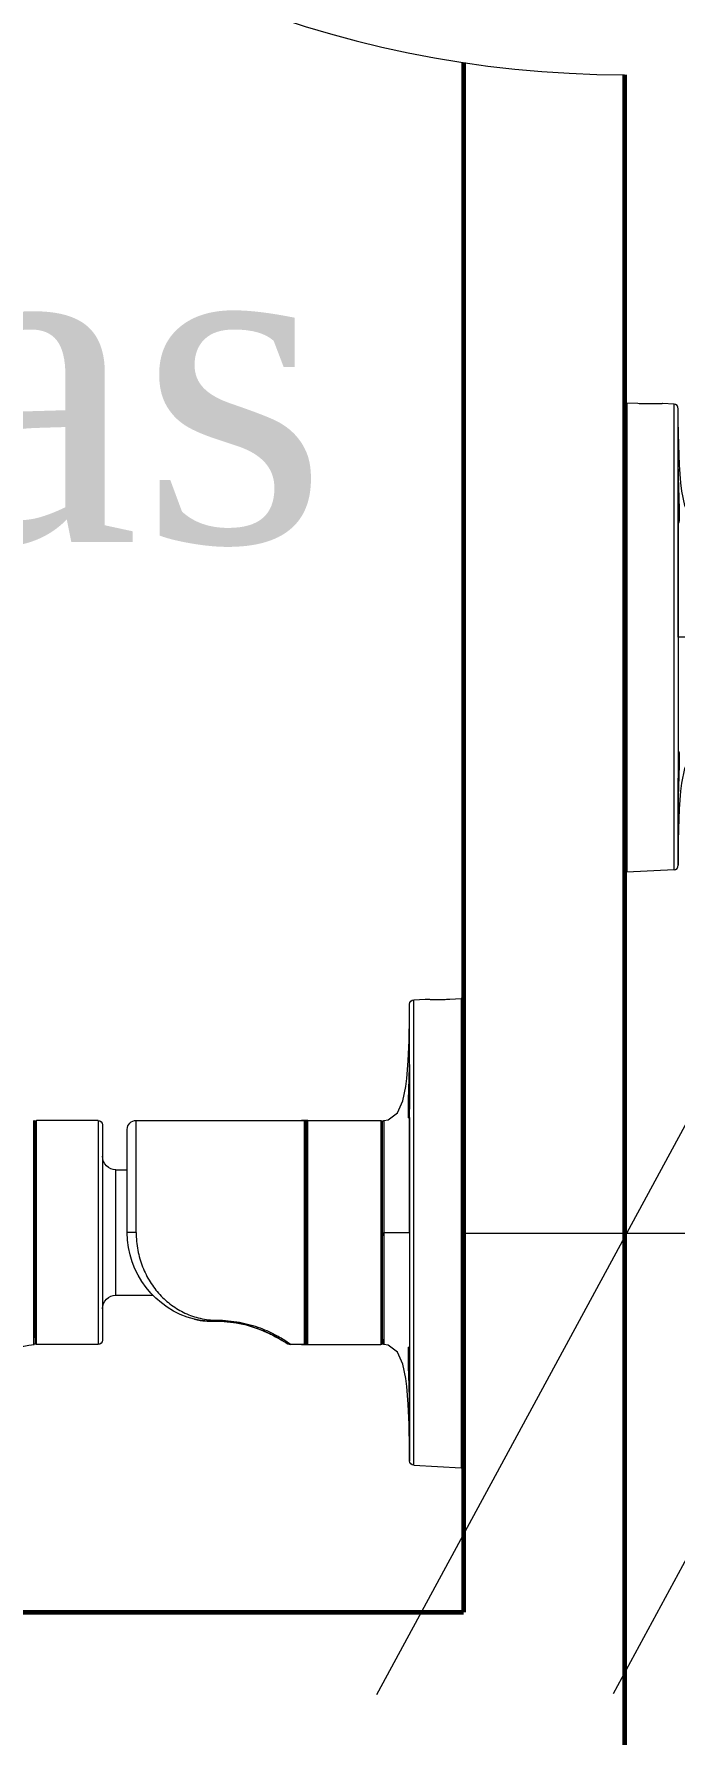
# Model space of a CAD drawing. Header units: metres. Extents: x 29 to 562, y -33 to 369.
# Drawn here: x 300.096 to 300.692, y 179.087 to 180.671 of the extents above; entities that cross this region are included whole.
import ezdxf

# ---------------------------------------------------------------- set-up
doc = ezdxf.new("R2010")
doc.units = ezdxf.units.M
doc.header["$LTSCALE"] = 2
for name, color, linetype, lineweight in [('001_Dark_1 10', 7, 'Continuous', 0), ('A-DOOR', 251, 'Continuous', 18), ('Alambrado', 7, 'Continuous', 9), ('S-WALL', 7, 'Continuous', 60), ('Tuberia', 1, 'Continuous', 9)]:
    doc.layers.add(name, color=color, linetype=linetype, lineweight=lineweight)
doc.styles.get("Standard").update_dxf_attribs({"font": 'arial.ttf'})

# ---------------------------------------------------------------- blocks, each defined once
blk = doc.blocks.new('Camaras')
at = {"layer": '001_Dark_1 10'}
for p, q in [((-0.0001464716394821153, 0.01442707760261897), (-0.0001464716394821153, -0.014427593966019)), ((0.0006886510948902469, 0.01453059361122655), (0, 0.01456678529447686)), ((0, 0.01456663516822232), (0, -0.01456663516822232)), ((0.002930742624585037, 0.01449371970826974), (0.002219709860526109, 0.01453098335642267)), ((0.002930855220711237, -0.01441303555466789), (0.002930855220711237, 0.01449371380735442)), ((0.003194748927853652, 4.033921410950825e-05), (0.003194543658764815, 0.01421699635480422)), ((0.003199347182885504, 0.01344530090656804), (0.003194654807828101, 0.01421632322123401)), ((0.003195448577969273, 0.009490058372108479), (0.003195065479133063, 0.009873996125264739)), ((0.003195074377799756, 0.01010351766737472), (0.003195071113736958, 0.01009779283836565)), ((0.00319527147428289, 0.01026277086802452), (0.003195640209980866, 0.01037010565946161)), ((0.003195365321630561, 0.009545944084123903), (0.003195383185754963, 0.009533412263380114)), ((0.003196083335183175, 0.01042863898666724), (0.003196067687383675, 0.01042725292577984)), ((0.003196098325361163, 0.01042993394415248), (0.003196083335183175, 0.01042863898666724)), ((0.003196191489109879, 0.009153388493558623), (0.003195448577969273, 0.009490058372108479)), ((0.003197491949833875, 0.008809798921816991), (0.003196191489109879, 0.009153388493558623)), ((0.003198102178203044, 0.008811806448846937), (0.003209811027602427, 0.008812196004925)), ((0.003199294493015259, 0.008507599238186003), (0.003199800992263135, 0.00844174585566293)), ((0.003208237745354836, 0.007796039383691777), (0.00320863214142264, 0.007776969000730105)), ((0.003194648668056743, 0.007190265576156207), (0.0031945436601859, -0.01413631779368529)), ((0.004789860079085884, 0.007002442581182322), (0.004789860073401542, -0.006921764484474124)), ((0.004896601442510473, 0.00638269289183313), (0.004868282078120956, 0.006923058554690442)), ((0.004868282078120956, 4.033912634326953e-05), (0.004868282078120956, 0.00692304655919429)), ((0.004896601831546832, -0.006819205658899818), (0.004896601809491585, 0.006899883906868354)), ((0.004980119084621037, 0.006999515671424206), (0.004980119084621037, -0.006918837418737667)), ((0.009513114629442043, 0.006999515671424206), (0.004980119084621037, 0.006999515671424206)), ((0.00951310026931651, -0.006918837418737667), (0.009513116366576924, 0.006999515671424206)), ((0.009513114971468895, 0.006999176595769541), (0.009917616138238827, 0.00699917659508742)), ((0.009596238242750132, 0.006924898248740874), (0.009596635170112222, 0.006915802952306649)), ((0.009652303518805638, 0.006915802944689631), (0.009596628169902033, 0.006915802944689631)), ((0.009596628654776396, -0.00683530369585128), (0.009596628654776396, 0.006916060396264356)), ((0.009652303513632887, 0.00691037304457609), (0.009652303513632887, -0.006829680950744432)), ((0.009735744663998958, 0.006993775693473481), (0.009735822456434562, -0.006913114949128385)), ((0.009930680662023406, 0.006999183623548788), (0.009845729382391255, 0.006998917639890578)), ((0.02017485183137069, 0.006999176434277388), (0.009930680659124391, 0.006999175562071969)), ((0.02017484467592112, 4.03391214547355e-05), (0.02017484467592112, 0.006998966018869623)), ((0.02073160041970823, 4.033926202851035e-05), (0.02073160041970823, 0.006442311691529312)), ((0.02226265903738067, 0.00672124729894108), (0.02226265903738067, -0.006640569046254541)), ((0.0225410333314926, 0.006999696479425666), (0.0225410333314926, -0.006919018226739126)), ((0.0225410333314926, 0.006999696479425666), (0.02635476116097379, 0.006999696479425666)), ((0.02635476116097379, -0.006919018226739126), (0.02635476116097379, 0.006999696479425666)), ((0.02643827344923011, 0.006916930843914315), (0.02643827344923011, -0.006836266254850898)), ((0.02643827344923011, -0.00650575736969472), (0.02643827344923011, 0.006916172018208044)), ((0.02651865646583929, -0.006920144785652838), (0.02651862534918337, 0.007000817839838192)), ((0.00963739559381338, 0.006123805974965535), (0.00963739559381338, -0.005498628643266557)), ((0.009652303513632887, 0.006108898045255273), (0.009637395593756537, 0.006123805974965535)), ((0.02142753842480261, 0.00393746156160546), (0.02073160041970823, 0.00393746156160546)), ((0.02142753614884896, -0.003856783308918921), (0.02142753566846523, 0.00393746156160546)), ((0.004789863058533683, 4.033912861700628e-05), (0.003194654807828101, 4.033913094758645e-05)), ((0.004868277018658773, 4.033912634326953e-05), (0.004868279526931474, -0.0001775687658494007)), ((0.02017485816247699, 4.035309765981765e-05), (0.02073160882332559, 4.031336962384557e-05)), ((0.004868282035147331, -0.006842369126076164), (0.004868279526931474, -0.0001775687658494007)), ((0.02142753900170646, -0.003856783308918921), (0.01913685408584342, -0.003856900991394241)), ((0.004896602887185963, -0.006301987073385362), (0.004868282035147331, -0.00684238112197022)), ((0.009596628654776396, -0.005772992809824018), (0.009600764177662313, -0.005725187210686045)), ((0.009652303513632887, -0.005772992780038066), (0.009596628654776396, -0.005772992780038066)), ((0.00959978028953401, -0.006158193981633531), (0.009596628654776396, -0.006116423617555711)), ((0.009596628654776396, -0.006116423614599853), (0.009652303513632887, -0.006116423614599853)), ((0.009637395636275414, -0.005498628588810561), (0.009651302843110443, -0.005491565568576107)), ((0.01156667033671965, -0.006402484123640306), (0.01241223722587392, -0.006022208291739162)), ((0.01353993808686482, -0.005667329551698685), (0.013749505738474, -0.005605668481251769)), ((0.013749505738474, -0.005605668481251769), (0.01488729869942063, -0.005482807707352322)), ((0.0148872887654079, -0.005482836819766135), (0.0148870447891909, -0.005466487231018391)), ((0.01516374836921841, -0.005406279772472544), (0.01516376068661884, -0.005481225218119334)), ((0.00951310026931651, -0.006918837418737667), (0.004980119084621037, -0.006918837418737667)), ((0.009916424629295761, -0.006918498237467929), (0.009513087632967654, -0.006918498237467929)), ((0.009596424307915186, -0.006842099684291725), (0.00959660675135865, -0.006835197224376088)), ((0.00959662148886764, -0.006835074069641678), (0.009652305539589179, -0.006835069672689542)), ((0.01076501481816194, -0.006874634314470995), (0.01078698018477553, -0.006862966364195699)), ((0.01085666704136656, -0.006815402912280888), (0.01076501681524178, -0.006874639053961573)), ((0.01076994626299665, -0.00687139136672954), (0.01076501681524178, -0.006874639053961573)), ((0.01088363311635021, -0.006798585719906214), (0.01078588532504909, -0.006861258770328504)), ((0.01088472552407893, -0.006800361505582941), (0.01097411239169332, -0.00674311291558638)), ((0.01097411239169332, -0.00674311291558638), (0.01156667033671965, -0.006402484123640306)), ((0.0225410333314926, -0.006919018226739126), (0.02635476116097379, -0.006919018226739126)), ((0.003195278510190747, -0.0095305000517385), (0.003195989625737639, -0.009146826163004107)), ((0.003200475806920622, -0.008731206984435858), (0.003209811029023513, -0.00873151791185478)), ((0.003194547116379454, -0.01410200307745413), (0.003194601365123617, -0.01037957128815492)), ((0.003195041949311417, -0.009901314536165273), (0.003195278510190747, -0.0095305000517385)), ((0.003195242590663838, -0.01016790176166182), (0.003195041949311417, -0.009901314536165273)), ((0.003195451832880281, -0.01024649065297467), (0.003195242590663838, -0.01016790176166182)), ((0.003195896122804243, -0.01032744023515875), (0.003195451832880281, -0.01024649065297467)), ((0.003196276586038493, -0.01036040879230882), (0.003195896122804243, -0.01032744023515875)), ((0.003196148788504161, -0.01035392018505377), (0.003196174152208187, -0.01035584450116289)), ((0.003196174152208187, -0.01035584450116289), (0.003196194668475982, -0.01035734166956104)), ((0.002930742624585037, -0.01441304145564004), (0, -0.01456663516822232))]:
    blk.add_line(p, q, dxfattribs=at)
for points in [[(0.004789863058533683, 0.007001437379727804), (0.004516378494940909, 0.007043560200742149), (0.003936860337375947, 0.00746604175449761), (0.003608856789014681, 0.008207745056012072), (0.003425766791508522, 0.009105847520942234), (0.003363939671146454, 0.00960377936442569), (0.003276929615537938, 0.01070421972255531), (0.003225285638279729, 0.01196889718372063), (0.003199347182885504, 0.01344530090656804)], [(0.003195065479133063, 0.009873996125264739), (0.003195171667584873, 0.01020554125429385), (0.00319527147428289, 0.01026277086802452)], [(0.003195640209980866, 0.01037010565946161), (0.003196056500200939, 0.01042458171801286), (0.003196300752165371, 0.01044256431609369), (0.00319655298443422, 0.0104546329499442), (0.003196688326909225, 0.01045893375030005)], [(0.003236492292842286, 0.007190266180799654), (0.003235916432402064, 0.007193295219991569), (0.003232683111491497, 0.007216847874786936), (0.003228600808881765, 0.00725990284675504), (0.003224300001591018, 0.007322178345219754), (0.003219979486061675, 0.007405734329125835), (0.003215742727036286, 0.007513468868040718), (0.003211677420836168, 0.007648730963154549), (0.003207874088275275, 0.007815395617541299), (0.003204431772019234, 0.008017766818312566), (0.00320145573488162, 0.00826036674462216), (0.003199016680582645, 0.008547515629771851), (0.003197491951141274, 0.008809798921930678)], [(0.009711796813746787, 0.006990948044659717), (0.009673974234829075, 0.00696675463686347), (0.009652503714619343, 0.006916255961670004), (0.009652305115366744, 0.00691045150082914)], [(0.00975352080229186, 0.006996973456665501), (0.009739490403262607, 0.006996010150288612), (0.009711796813746787, 0.006990948044659717)], [(0.009845729382391255, 0.006998917639890578), (0.009791444093877999, 0.006998229807123835), (0.00975352080229186, 0.006996973456665501)], [(0.01078729310637527, -0.006862769294883719), (0.01082970427870578, -0.006835145473047533), (0.01114914153566815, -0.006636225907897142), (0.01181569707392782, -0.006276763372767391), (0.01226973913531992, -0.006071563510403166), (0.01331753105233702, -0.00570865339054194), (0.01439171995406241, -0.005509066137420859), (0.0148872891277847, -0.005482813090935679)], [(0.0148872887654079, -0.005482836819766135), (0.01497142810040941, -0.005482016564286596), (0.01508367335759431, -0.005481361759308356), (0.01516376784809381, -0.005481229808339094)], [(0.01496888933530727, -0.005482041314138542), (0.01508449115164012, -0.005481361396817874), (0.01516430862136531, -0.005481234553002423)], [(0.0151637606982149, -0.005481225243244126), (0.01566527514148675, -0.005471161275835357), (0.01614836484048965, -0.005429440625761117), (0.01654846192565174, -0.005352295338724389)], [(0.003194654808737596, -0.01413564465931927), (0.003199347185500301, -0.01336462237944147), (0.003225285644134601, -0.01188821871554069), (0.003276929625087632, -0.01062354130479548), (0.003363939683993067, -0.0095231009908332), (0.003425766806060437, -0.009025169167642844), (0.003608856806920357, -0.008127066740854616), (0.003936860356077432, -0.007385363475606255), (0.004516378500738938, -0.006962881946463995), (0.0047898630544978, -0.006920759127211795)], [(0.003203440329912155, -0.00800899676292488), (0.003207404932709323, -0.007758762060660729), (0.003211022795255758, -0.00759342608361635), (0.003214899906197388, -0.007457888425477677), (0.003218954251337891, -0.007348536385592297), (0.003221023134415191, -0.007302730821180603), (0.003225192293200507, -0.007227086174708575), (0.003229310217420789, -0.007170646547791648), (0.003233178494326694, -0.007131928371762797), (0.003236296056229548, -0.007110588046003841)], [(0.009652305120994242, -0.006829768855112661), (0.00965251164188885, -0.006835691069994709), (0.00967416671466026, -0.006886288437300436), (0.009711932415825686, -0.006910312757980819)], [(0.009711932415825686, -0.006910312757980819), (0.009739897401061626, -0.006915367889206436), (0.009754149950595092, -0.006916328156904683)], [(0.009754149950595092, -0.006916328156904683), (0.009792494798659845, -0.006917572926425919), (0.009847170654040838, -0.00691824973333155), (0.009916514338044635, -0.00691849855937221), (0.0105486425284198, -0.006918498129294903)], [(0.003195989625737639, -0.009146826163004107), (0.003197030840169646, -0.008832393249605275), (0.00319749195125496, -0.008729120680158076)], [(0.003196744771287285, -0.01037957131919143), (0.003196675567266993, -0.01037790597828803), (0.003196483140470718, -0.01037116088494372), (0.003196276586038493, -0.01036040879230882)]]:
    blk.add_lwpolyline(points, dxfattribs=at)
for centre, radius, start, end in [((0.002916173462494953, 0.0142157235350453), 0.0002783731061884331, 0.2619773766003065, 86.99183545054348), ((0.2362623971698099, 0.009850635427682164), 0.2330672298671799, 180.0779841682782, 180.2558734902649), ((0.1150033280032403, 0.009325786801611002), 0.1118070272390861, 180.2644200625061, 180.4192859234184), ((0.0074836926381181, 0.007570603736922976), 0.0042667988616766, 183.3247344056375, 183.4891071311903), ((0.004784884687978774, 0.006919078583877081), 8.351233795451768e-05, 2.917839844944612, 86.58448290465634), ((0.004980114212514763, 0.006915912415621506), 8.351227832674389e-05, 90.0000241110675, 180.0000241110675), ((0.009513114630010477, 0.006916084275047751), 8.351172695077953e-05, 6.052793348228108, 90.00000000488534), ((0.009735719787045127, 0.006910339642075769), 8.341289828618057e-05, 135.7179071438045, 179.9775149176137), ((0.009735430721661942, 0.006910637936101693), 8.299768766023524e-05, 132.4026900421461, 135.7260040100733), ((0.009735821107199172, 0.006910225730706543), 8.356532196390298e-05, 90.0488548340922, 132.4097552612963), ((0.02017483735954784, 0.006442418546470208), 0.000556761353962009, 359.9978704932297, 89.99851119377291), ((0.0225410333314926, 0.006721322185313738), 0.0002783742941228959, 90, 180), ((0.02635476116097379, 0.00691618419116935), 8.351228823686875e-05, 0, 90), ((0.02652176009416962, 0.006917392244730536), 8.348856392683929e-05, 92.12718291853002, 180.6174440999113), ((0.009735815801889203, 0.006222226117955643), 0.0001391871470614479, 179.9974528937481, 224.9999810636176), ((0.02142759745123612, 0.004772575621331043), 0.0008351496760058467, 270, 359.997125675188), ((0.01516411453724231, 4.033912634326953e-05), 0.005567485882457916, 284.397524236221, 1.396553571749433e-06), ((0.02142759822606877, -0.004691897620119789), 0.0008351499438019175, 0.002891576873397854, 90), ((0.00988481608243319, -0.005660454812954185), 0.000288187457274113, 144.1235061724544, 179.9740238408218), ((0.009875554864606784, -0.006140574963836798), 0.0002789262106344694, 179.99559660796, 216.7824021205962), ((0.009875681654705204, -0.00577310073228432), 0.0002790461817710321, 158.0944464318275, 170.1136354560334), ((0.00987576146428637, -0.005773431871972434), 0.0002792439078030058, 143.2965403302959, 158.0375174373686), ((0.00991261120384479, -0.005692226101160713), 0.0003364871583280574, 140.7327054438301, 144.8759426472628), ((0.0159298472987075, -0.01468561899488918), 0.009363515682871325, 115.4863080772726, 117.3418363468227), ((0.01613818185404625, -0.015121813332172), 0.00984690854329942, 113.715199302457, 115.4884535165036), ((0.0160451234586958, -0.01490981673796909), 0.009615386585762956, 112.7555223323049, 113.7155740236068), ((0.01526167118879584, -0.01263513123709004), 0.007208170006934355, 105.3010668875782, 106.3103851172215), ((0.01489143833896378, -0.01083900767062573), 0.005372023442510806, 94.33985842427853, 95.87923934610407), ((0.01490710226789815, -0.01106497933650985), 0.005598532710291433, 90.20527072836907, 94.3247037655268), ((0.01517343855124409, -0.07971664414540669), 0.07425070924373359, 90.00747172642856, 90.22099727392474), ((0.0047848846428451, -0.006838400486998353), 8.351234034853661e-05, 273.4155441345032, 357.081703365248), ((0.004980114233546828, -0.006835234167539284), 8.351227863295561e-05, 179.9999759693776, 269.9999759697033), ((0.009513031216272338, -0.00683532710999657), 8.350966403023548e-05, 269.9514562177135, 355.3563695079081), ((0.009881222484523278, -0.006130421408414577), 0.000434296236292944, 229.0579999739079, 237.9313702004957), ((0.009735713773409316, -0.006829632483544401), 8.341012501011282e-05, 180.0335342957571, 224.0278589048357), ((0.009735419896912845, -0.006829936206798948), 8.298773836810128e-05, 224.0181026495416, 226.0808537678739), ((0.009735793726065367, -0.006829551844106163), 8.352390604884682e-05, 226.0790249063317, 270.0151451172159), ((0.01558393399949409, -0.01393351439159574), 0.008635249881768265, 123.6125885572414, 125.6694876160512), ((0.01694195257488218, -0.01631968719973997), 0.01128548270307728, 121.5738446666153, 122.6301198821961), ((0.01578790587950607, -0.01444858514562952), 0.009087112530818743, 120.5743425373216, 121.5517444310186), ((0.01596630025579771, -0.01474689789867512), 0.009434692367338184, 117.3675563040751, 120.5855994736341), ((0.0225410333314926, -0.006640643932627199), 0.0002783742941228959, 180, 270), ((0.02635476116097379, -0.006835505938482811), 8.351228823686875e-05, 270, 0), ((0.02652175544562851, -0.006836713788544557), 8.348853188595802e-05, 179.3955444258466, 267.8727705759136), ((0.02643831852014955, -0.009552137423128215), 0.002633094303970239, 32.24721995779828, 88.25301162527556), ((0.08591847616349924, -0.009053426663712116), 0.08272162046990619, 179.276582257631, 179.7753743231612), ((0.2068841084737301, -0.009683857734700041), 0.2036888546144751, 179.7314404242294, 179.9347047046482), ((-7.284492426151701e-06, -0.01442763877227549), 0.0001391871470614479, 180, 272.9999999975889), ((0.002916173462494953, -0.01413504528235876), 0.0002783731061884331, 273.0081645550009, 359.738086108301)]:
    blk.add_arc(centre, radius, start, end, dxfattribs=at)
for points, knots in [([(-0.0001464714463850214, 0.01442707859021652), (-0.0001464714463850214, 0.01446269541443712), (-0.0001170377995549643, 0.01453691651650502), (-4.2886544463272e-05, 0.01456704980600421), (-7.284470655122277e-06, 0.01456704980600421)], [0, 0, 0, 0, 0.5001035568, 1, 1, 1, 1]), ([(0.00221969608389827, 0.01453097363818756), (0.002220214115709496, 0.01453130391561785), (0.002215004154038525, 0.01453029276891016), (0.00221214453193852, 0.01453085574243573), (0.002201432431775174, 0.01452988675404754), (0.002189255996256634, 0.0145294342533191), (0.002172539047705868, 0.01452851691604451), (0.00214361528014706, 0.01452712394828382), (0.002098562495007172, 0.01452499058953549), (0.002034556216813144, 0.01452224389365142), (0.00195753828359102, 0.0145193120041256), (0.001868319037441779, 0.01451642852939017), (0.001727492309669287, 0.01451280122884668), (0.001528244055236883, 0.01450998307186069), (0.00126682779392695, 0.01451076136200413), (0.0009832775886025047, 0.01451704796133413), (0.0007880801221631373, 0.01452535378874131), (0.0006886512428536662, 0.014530593603439)], [0, 0, 0, 0, 0.0012032577, 0.0048134923, 0.0108299808, 0.0192368427, 0.0300055792, 0.0431073257, 0.0761933308, 0.1181853724, 0.168649165, 0.2271215459, 0.2930236715, 0.4445517379, 0.617382054, 0.8049933733, 1, 1, 1, 1]), ([(0.003195071113736958, 0.01009779283836565), (0.003195049075202405, 0.01005793483702178), (0.003195013549714076, 0.00987398520655347), (0.003195162679844543, 0.009690035560282695), (0.003195365321630561, 0.009545944084123903)], [0, 0, 0, 0, 0.2166789262, 1, 1, 1, 1]), ([(0.003196067687383675, 0.01042725292577984), (0.003195869577268695, 0.01040947896601097), (0.003195169327625536, 0.01030156811086158), (0.003195127335061443, 0.01019365507764292), (0.003195074377799756, 0.01010351766737472)], [0, 0, 0, 0, 0.1647173918, 1, 1, 1, 1]), ([(0.003199796134254029, 0.01043261590100997), (0.003199315986194051, 0.01044614171203762), (0.003197050207234042, 0.01050105907276588), (0.003196267218697812, 0.01044434627263513), (0.003196098325361163, 0.01042993394415248)], [0, 0, 0, 0, 0.4842743943, 1, 1, 1, 1]), ([(0.003247117210150918, 0.008813529746561244), (0.003236267485306143, 0.009158996827096644), (0.003221678701152086, 0.009627977677354238), (0.003207061219882235, 0.01016770268833511), (0.003202305096806413, 0.01036193821292386), (0.003199796134254029, 0.01043261590100997)], [0, 0, 0, 0, 0.6401565641, 0.8690150917, 1, 1, 1, 1]), ([(0.003209811027602427, 0.008812196004925), (0.003214521967322526, 0.008812353660090366), (0.003226949002907986, 0.008812903667291039), (0.00323942374490116, 0.008812778949248923), (0.003247116859881771, 0.008813529689660982)], [0, 0, 0, 0, 0.378806362, 1, 1, 1, 1]), ([(0.003257263675720878, 0.007179752830296593), (0.003261143896054364, 0.007206431039975314), (0.003266302330303006, 0.007275239779318099), (0.003271475519966316, 0.007400016149830435), (0.003273808267977074, 0.007566133341271097), (0.003273180894268535, 0.007855357706176846), (0.003263905018854985, 0.00827524963673909), (0.003253122669889308, 0.008626889091800649), (0.003247117210150918, 0.008813529746561244)], [0, 0, 0, 0, 0.0494776444, 0.1264665883, 0.2292482331, 0.3543226903, 0.6572814653, 1, 1, 1, 1]), ([(0.003199800992263135, 0.00844174585566293), (0.003200263629707933, 0.008384208098192403), (0.00320220707902763, 0.00816896285445523), (0.003205028204831706, 0.007953721596692276), (0.003208237745354836, 0.007796039383691777)], [0, 0, 0, 0, 0.267309718, 1, 1, 1, 1]), ([(0.00320863214142264, 0.007776969000730105), (0.003209581047826759, 0.00773180967834719), (0.003213196763795167, 0.007580494716847852), (0.00321791394230786, 0.007429166319667502), (0.003224075339119281, 0.007323150726023187)], [0, 0, 0, 0, 0.2984154571, 1, 1, 1, 1]), ([(0.00322480277145587, 0.007310931578189184), (0.00322669831047051, 0.007279855568555149), (0.003230442864150973, 0.007230357519148356), (0.003235766934892581, 0.007180773886801717), (0.003239855133813307, 0.007162662319473156)], [0, 0, 0, 0, 0.6264213047, 1, 1, 1, 1]), ([(0.003239855133813307, 0.007162662319473156), (0.003240483042247888, 0.007159880554951314), (0.003241692297251575, 0.007155116817131102), (0.003243628001712295, 0.007150002702047686), (0.003246010823033885, 0.00714615958005993), (0.003249644726281531, 0.00714753747209329), (0.003251256318719697, 0.007151978571215523), (0.003253501011499793, 0.007158505053808994), (0.003255439229519652, 0.007168197427432688), (0.003256655489792593, 0.007175571286239801), (0.003257263675720878, 0.007179752830296593)], [0, 0, 0, 0, 0.1597917063, 0.2673453783, 0.3274890592, 0.370691617, 0.4501926231, 0.5801769576, 0.7632308996, 1, 1, 1, 1]), ([(0.009930551005879806, 0.006998964814982855), (0.009917818802250622, 0.006998964083862802), (0.009892837686606981, 0.006998935946427309), (0.009856614621980953, 0.006998795181203832), (0.00982331186492047, 0.00699852771842302), (0.009794208742903265, 0.006998102386404526), (0.00977042019064811, 0.00699747907410142), (0.009754262293256488, 0.006996748107241046), (0.009744748162404449, 0.00699595211639803), (0.009740074275839561, 0.006995360129423034), (0.009737421060265206, 0.006994767738063956), (0.009735873430997799, 0.006994192145469924), (0.009735744663998958, 0.006993775693473481)], [0, 0, 0, 0, 0.1956451267, 0.3838667953, 0.556599843, 0.7074365714, 0.830987196, 0.9225963332, 0.9552028439, 0.9786534863, 0.9933018117, 1, 1, 1, 1]), ([(0.02017485179925416, 4.033938719771868e-05), (0.02017483377329654, -0.0003281968035651062), (0.02010670707335294, -0.001058051939736515), (0.01980837187511497, -0.002095700532237288), (0.01934100491934032, -0.00302889499451453), (0.01873051536432513, -0.003831416833435242), (0.01799691323543584, -0.004491272027365767), (0.01714848306448857, -0.004998438248748016), (0.01619268485836756, -0.005328965775930783), (0.0155102033189678, -0.00540632572133859), (0.01516375191687303, -0.005406254154507906)], [0, 0, 0, 0, 0.1347677243, 0.2662015159, 0.3926681052, 0.5142356838, 0.6328073184, 0.7513492311, 0.8733083232, 1, 1, 1, 1]), ([(0.00963739559381338, -0.005498628662934379), (0.009630765713666278, -0.005510742031191285), (0.009607440313459392, -0.005561622616625073), (0.009596628654776396, -0.005618231552574571), (0.009596628654776396, -0.005660324157560126)], [0, 0, 0, 0, 0.247023573, 1, 1, 1, 1]), ([(0.01516375188583652, -0.005406341646477131), (0.01492596409838143, -0.005406343933231028), (0.01445347290933796, -0.005427847512322614), (0.01376011973235336, -0.00552586907608088), (0.0130996097817615, -0.005677594031766375), (0.01248995389221363, -0.005876371804077962), (0.01194572859651544, -0.006099490614843717), (0.0114825774851397, -0.006330555207028965), (0.01110994236779561, -0.006543800516311649), (0.01089525865904761, -0.006681162596663626), (0.01080367953147743, -0.006742081450823889)], [0, 0, 0, 0, 0.1542274536, 0.3062260351, 0.4536002968, 0.5932052006, 0.7216641724, 0.8347456784, 0.9286611472, 1, 1, 1, 1]), ([(0.01323732387055543, -0.005717058327348923), (0.01315579192180394, -0.005740910262687748), (0.0128476247028857, -0.005836925641148127), (0.01254517491872775, -0.005950882494602183), (0.01232589342515666, -0.006042856314564915)], [0, 0, 0, 0, 0.2632141422, 1, 1, 1, 1]), ([(0.01434117065531382, -0.005495241082968505), (0.01425627604044166, -0.005503985936144318), (0.01392550129531855, -0.005545989930027417), (0.01359871557912129, -0.005617042711975273), (0.01335949992068208, -0.005682472801964877)], [0, 0, 0, 0, 0.2560215103, 1, 1, 1, 1]), ([(0.01654846391375031, -0.005352302618433669), (0.01643618582039608, -0.005381131067139222), (0.01620767190337347, -0.005424439777328871), (0.01586063336299048, -0.005454897158102767), (0.01551231952385024, -0.005466248635599413), (0.01527995077611877, -0.005464600586577717), (0.01516374761115458, -0.005465935224975738)], [0, 0, 0, 0, 0.2496662397, 0.4995660824, 0.749707409, 1, 1, 1, 1]), ([(0.003247117206342409, -0.00873285161500803), (0.003250146247751218, -0.008639983146537134), (0.003255789265722342, -0.008456861368671298), (0.00326352666195362, -0.008188513211649706), (0.003269591753678469, -0.007935438406747153), (0.003273218784670462, -0.007704947765574843), (0.003273873324530996, -0.007503329295929007), (0.003272055207446556, -0.007356057283431028), (0.003268934014954539, -0.007256775779495683), (0.003266132552710133, -0.007197749132018316), (0.003262845242659296, -0.007149543817860149), (0.00325964072970919, -0.007116279402367809), (0.003256758315615116, -0.007095229333771158), (0.003254745762490074, -0.00708380566615574), (0.003252704028511744, -0.007075033357665461), (0.003250719252207546, -0.007069687664596813), (0.003248556287701376, -0.007065660287395303), (0.003244833185817697, -0.00706651944167902), (0.003243120870081384, -0.007070879524434304), (0.003240862873838068, -0.007077077861396219), (0.003238839126538551, -0.007086518201703029), (0.003235665264242016, -0.007104575102943045), (0.00323211405333268, -0.007134363783535491), (0.00322817636435957, -0.007178386672450188), (0.003224450004381652, -0.007233490974925871), (0.003220937286755543, -0.007299510022647837), (0.003217687366031896, -0.007375955880007723), (0.00321467303871259, -0.007461862342182712), (0.003210809947063353, -0.007592993492806954), (0.00320676014325727, -0.007776281273407903), (0.003204496597675188, -0.00792807528679873), (0.003203449198224462, -0.008009009457424554)], [0, 0, 0, 0, 0.1065402136, 0.2100680456, 0.3078171362, 0.3967990453, 0.4743775722, 0.5389892702, 0.5656627501, 0.5882654274, 0.6067456888, 0.6210485941, 0.6265989304, 0.6310618097, 0.6344285309, 0.6367106099, 0.6380049842, 0.638866505, 0.6404120008, 0.6429800293, 0.6466290758, 0.6513644857, 0.66405762, 0.6809658759, 0.7020623003, 0.7273723663, 0.7567722878, 0.7897925098, 0.8259336117, 0.9071925844, 1, 1, 1, 1]), ([(0.009735822456434562, -0.006913114949128385), (0.00973592856888672, -0.006913531911067139), (0.009737506699934784, -0.006914110548137842), (0.009740143433816684, -0.006914692337346651), (0.00974485492599797, -0.006915284856717108), (0.009754387184386815, -0.006916075877171579), (0.009770568470969465, -0.006916806376324303), (0.009794358725969232, -0.006917426748344724), (0.00982344766720189, -0.006917850883866095), (0.009856716644776498, -0.006918117249284705), (0.009892892337688863, -0.006918258042873049), (0.0099178374836697, -0.006918286244086858), (0.009930550894125645, -0.006918286659328032)], [0, 0, 0, 0, 0.0066139641, 0.021341314, 0.0449509585, 0.0776997076, 0.1694669431, 0.2930849014, 0.4439079453, 0.6165327804, 0.8045657765, 1, 1, 1, 1]), ([(0.003195386127572419, -0.009451730322638241), (0.003195103916596054, -0.00964569156914763), (0.003195356584171805, -0.009946415848247625), (0.00319477141022162, -0.0102471599480225), (0.003196148788504161, -0.01035392018505377)], [0, 0, 0, 0, 0.6449675184, 1, 1, 1, 1]), ([(0.003200108824955805, -0.01034339515555871), (0.003202588552198904, -0.01027012346034439), (0.003207420176295273, -0.01007358725249219), (0.00322198374249183, -0.009536709811328592), (0.003236458136882447, -0.00907316956764248), (0.003247117206342409, -0.00873285161500803)], [0, 0, 0, 0, 0.1365048955, 0.3660409608, 1, 1, 1, 1]), ([(0.003209811029023513, -0.00873151791185478), (0.003214521966242501, -0.008731675567474895), (0.00322694899881526, -0.008732225583827358), (0.003239423742286363, -0.008732100835146639), (0.003247116854652177, -0.00873285160568571)], [0, 0, 0, 0, 0.378806227, 1, 1, 1, 1]), ([(0.003196194668475982, -0.01035734166956104), (0.003196352921463586, -0.01036869068647661), (0.003197903955481252, -0.01041867958005582), (0.00319956733392246, -0.01035939528875929), (0.003200108824955805, -0.01034339515555871)], [0, 0, 0, 0, 0.4148524666, 1, 1, 1, 1])]:
    blk.add_open_spline(points, degree=3, knots=knots, dxfattribs=at)
for points in [[(-7.284470655122277e-06, 0.01456704980600421), (-4.855059728470223e-06, 0.01456704980600421), (-2.417242569663358e-06, 0.01456702860829751), (-1.597413756826427e-09, 0.01456677035272946)], [(0.00965188127725014, -0.006282882160377312), (0.009624935037493287, -0.006246786901641599), (0.009606560961515243, -0.006202724600285592), (0.00959979517483589, -0.006158191560047044)], [(0.01054864244389364, -0.006918444919193689), (0.01062224418041069, -0.00691843493237343), (0.01069723661021271, -0.006903218601593153), (0.01076505464806132, -0.0068746191356297)]]:
    blk.add_open_spline(points, degree=3, dxfattribs=at)

msp = doc.modelspace()

# ---------------------------------------------------------------- linework, layer by layer
at = {"layer": 'A-DOOR'}
msp.add_arc((300.6457514966815, 181.6329147938413), 1.000000000000007, 180, 270, dxfattribs=at)
at = {"layer": 'Alambrado', "linetype": 'ByBlock'}
for points in [[(300.7642955132557, 179.7690381277556), (300.4147699065039, 179.1238944691969)], [(300.9138640421695, 179.6388194024458), (300.6353475211256, 179.1247421391944)]]:
    msp.add_lwpolyline(points, dxfattribs=at)
at = {"layer": 'S-WALL'}
for p, q in [((300.4957514966815, 180.6442287971771), (300.4957514966815, 179.2008699724604)), ((300.6457514966814, 180.6329147938413), (300.6457514966815, 179.6187764752561)), ((300.6457514966815, 179.6187764752561), (300.6457514966815, 179.0508699724604)), ((297.6457514966815, 179.2008699724604), (300.4957514966815, 179.2008699724604))]:
    msp.add_line(p, q, dxfattribs=at)
at = {"layer": 'Tuberia'}
msp.add_line((300.4935544220892, 179.5539034444932), (301.3007606344272, 179.5539034444932), dxfattribs=at)

# ---------------------------------------------------------------- block references
at = {"layer": 'Tuberia', "yscale": 15, "zscale": 15}
for p, xscale in [((300.6479485712737, 180.1085503122844), 15), ((300.4935544220892, 179.5539034444932), -15)]:
    msp.add_blockref('Camaras', p, dxfattribs=dict(at, xscale=xscale))

# ---------------------------------------------------------------- texts
at = {"insert": (299.0865357766265, 180.4975687425137), "char_height": 0.3, "attachment_point": 2}
msp.add_mtext_dynamic_manual_height_columns('{\\fTimes New Roman|b0|i0|c0|p18;Sala de Juntas}', width=13.41015030945255, gutter_width=12.5, heights=[0], dxfattribs=at)

doc.saveas('drawing.dxf')
